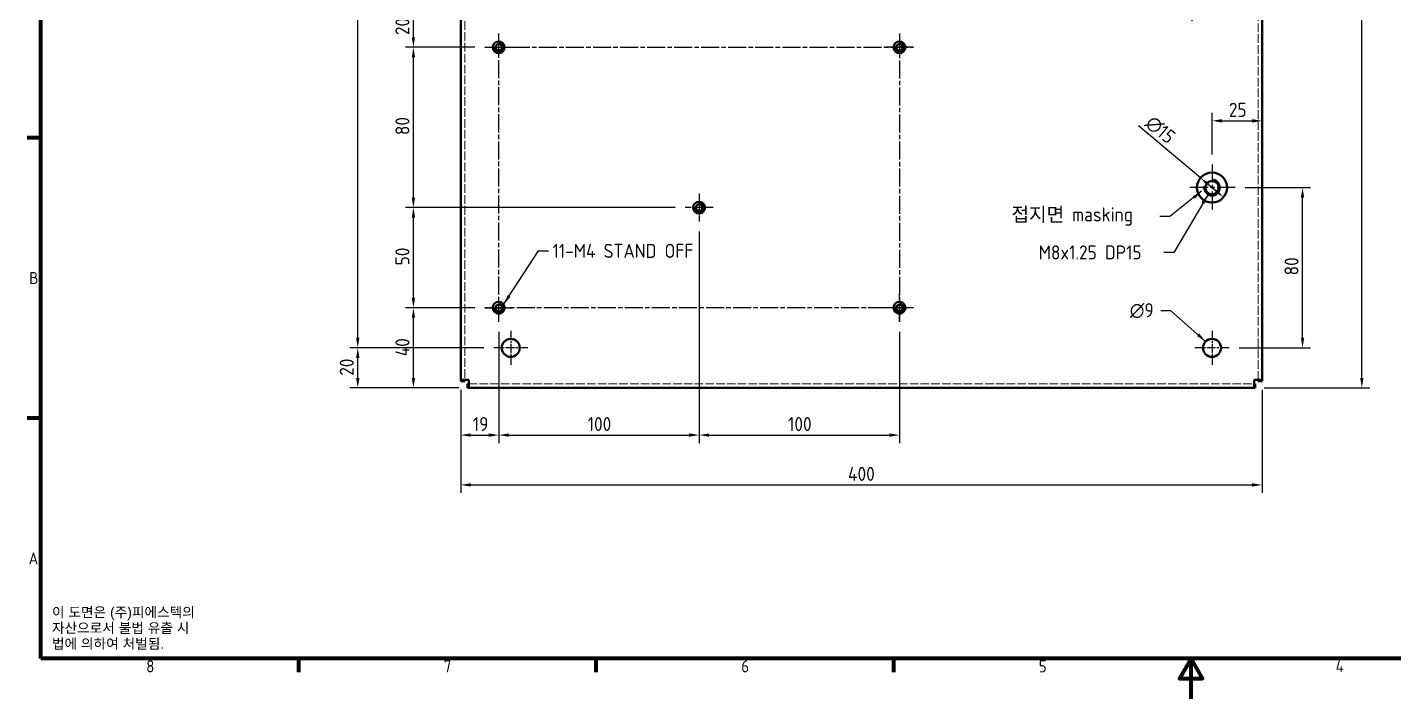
# Model space of a CAD drawing. Header units: millimetres. Extents: x 0 to 1188, y 0 to 840.
# Drawn here: x 13 to 695, y 0 to 335 of the extents above; entities that cross this region are included whole.
import ezdxf

# ---------------------------------------------------------------- set-up
doc = ezdxf.new("R2010")
doc.units = ezdxf.units.MM
doc.header["$LTSCALE"] = 2
doc.linetypes.add('CHAIN', pattern=[0.3543, 0.2362, -0.0295, 0.0591, -0.0295])
doc.linetypes.add('DASHED', pattern=[0.2067, 0.1654, -0.0413])
doc.layers.get('0').update_dxf_attribs({"color": 3, "lineweight": 25})
for name, color, linetype, lineweight in [('가려진 것(ISO)', 2, 'DASHED', 18), ('가시적인 것(ISO)', 3, 'Continuous', 40), ('가시적인 좁은 것(ISO)', 3, 'Continuous', 35), ('경계(ISO)', 7, 'Continuous', 70), ('기호(ISO)', 5, 'Continuous', 25), ('중심 표식(ISO)', 1, 'Continuous', 25), ('중심선(ISO)', 1, 'Continuous', 25), ('치수(ISO)', 7, 'Continuous', 25)]:
    doc.layers.add(name, color=color, linetype=linetype, lineweight=lineweight)
doc.styles.add('문자 텍스트_M2B', font='isocp.shx')
doc.styles.add('문자 텍스트_PSTEK_POSCO', font='isocp.shx')
doc.styles.add('치수 텍스트_PSTEK_POSCO', font='isocp.shx')
doc.dimstyles.new('치수_PSTEK_POSCO', dxfattribs={"dimscale": 2, "dimtxt": 3.5, "dimasz": 2.5, "dimexe": 2, "dimexo": 2.5, "dimgap": 1, "dimtad": 1, "dimrnd": 1e-08, "dimdsep": 46, "dimtxsty": '치수 텍스트_PSTEK_POSCO', "dimcen": 0.09, "dimdle": 10, "dimclrd": 7, "dimclre": 7, "dimclrt": 2, "dimadec": 1, "dimazin": 2, "dimtfac": 1, "dimtmove": 0, "dimatfit": 3, "dimfxl": 0, "dimtolj": 1, "dimlwd": -1, "dimlwe": -1, "dimarcsym": 0})
doc.dimstyles.new('치수_PSTEK_POSCO$7', dxfattribs={"dimscale": 2, "dimtxt": 3.5, "dimasz": 2.5, "dimexe": 2, "dimexo": 2.5, "dimgap": 1, "dimtad": 1, "dimrnd": 1e-08, "dimdsep": 46, "dimtxsty": '치수 텍스트_PSTEK_POSCO', "dimcen": 0.09, "dimdle": 10, "dimclrd": 7, "dimclre": 7, "dimclrt": 2, "dimadec": 1, "dimazin": 2, "dimtfac": 1, "dimtmove": 0, "dimatfit": 3, "dimfxl": 0, "dimtolj": 1, "dimlwd": -1, "dimlwe": -1, "dimarcsym": 0})

# ---------------------------------------------------------------- blocks, each defined once
blk = doc.blocks.new('경계 Default Border')
at = {"layer": '경계(ISO)'}
for p, q in [((10, 140), (6.6, 140)), ((10, 70), (6.6, 70)), ((74.25, 10), (74.25, 6.6)), ((148.5, 10), (148.5, 6.6)), ((222.75, 10), (222.75, 6.6))]:
    blk.add_line(p, q, dxfattribs=at)
at = {"layer": '경계(ISO)', "flags": 128}
for points in [[(10, 10), (10, 410), (584, 410), (584, 10), (10, 10)], [(297, 0), (297, 10), (294.11, 5), (299.89, 5), (297, 10)]]:
    blk.add_lwpolyline(points, dxfattribs=at)
at = {"layer": '경계(ISO)', "color": 2, "char_height": 3, "attachment_point": 7, "style": '문자 텍스트_M2B'}
for s, insert in [('B', (7.08, 103.47)), ('A', (6.91, 33.49)), ('8', (36.27, 6.57)), ('7', (110.52, 6.59)), ('6', (184.77, 6.57)), ('5', (259.02, 6.57)), ('4', (333.1, 6.6))]:
    blk.add_mtext(s, dxfattribs=dict(at, insert=insert))
blk = doc.blocks.new('*D22')
at = {"layer": 'Defpoints', "color": 0, "transparency": 16777216}
for p in [(205.9, 195.11), (241.54, 195.11), (233.49, 155.11)]:
    blk.add_point(p, dxfattribs=at)
at = {"layer": '치수(ISO)', "color": 7, "transparency": 16777216}
for p, q in [((236.54, 195.11), (201.9, 195.11)), ((205.9, 160.11), (205.9, 190.11)), ((228.49, 155.11), (201.9, 155.11))]:
    blk.add_line(p, q, dxfattribs=at)
for points in [[(205.07, 190.11), (206.73, 190.11), (205.9, 195.11)], [(205.07, 160.11), (206.73, 160.11), (205.9, 155.11)]]:
    blk.add_solid(points, dxfattribs=at)
at = {"layer": '치수(ISO)', "color": 2, "transparency": 16777216, "insert": (200.4, 170.89), "char_height": 7, "attachment_point": 4, "rotation": 90, "style": '치수 텍스트_PSTEK_POSCO'}
blk.add_mtext('\\A1;40', dxfattribs=at)
blk = doc.blocks.new('*D26')
at = {"layer": 'Defpoints', "color": 0, "transparency": 16777216}
for p in [(205.9, 345.11), (241.54, 345.11), (241.54, 325.11)]:
    blk.add_point(p, dxfattribs=at)
at = {"layer": '치수(ISO)', "color": 7, "transparency": 16777216}
for p, q in [((236.54, 345.11), (201.9, 345.11)), ((205.9, 330.11), (205.9, 340.11)), ((236.54, 325.11), (201.9, 325.11))]:
    blk.add_line(p, q, dxfattribs=at)
for points in [[(205.07, 340.11), (206.73, 340.11), (205.9, 345.11)], [(205.07, 330.11), (206.73, 330.11), (205.9, 325.11)]]:
    blk.add_solid(points, dxfattribs=at)
at = {"layer": '치수(ISO)', "color": 2, "transparency": 16777216, "insert": (200.4, 331.19), "char_height": 7, "attachment_point": 4, "rotation": 90, "style": '치수 텍스트_PSTEK_POSCO'}
blk.add_mtext('\\A1;20', dxfattribs=at)
blk = doc.blocks.new('*D27')
at = {"layer": 'Defpoints', "color": 0, "transparency": 16777216}
for p in [(205.9, 325.11), (241.54, 325.11), (341.54, 245.11)]:
    blk.add_point(p, dxfattribs=at)
at = {"layer": '치수(ISO)', "color": 7, "transparency": 16777216}
for p, q in [((236.54, 325.11), (201.9, 325.11)), ((205.9, 250.11), (205.9, 320.11)), ((336.54, 245.11), (201.9, 245.11))]:
    blk.add_line(p, q, dxfattribs=at)
for points in [[(205.07, 320.11), (206.73, 320.11), (205.9, 325.11)], [(205.07, 250.11), (206.73, 250.11), (205.9, 245.11)]]:
    blk.add_solid(points, dxfattribs=at)
at = {"layer": '치수(ISO)', "color": 2, "transparency": 16777216, "insert": (200.4, 281.28), "char_height": 7, "attachment_point": 4, "rotation": 90, "style": '치수 텍스트_PSTEK_POSCO'}
blk.add_mtext('\\A1;80', dxfattribs=at)
blk = doc.blocks.new('*D28')
at = {"layer": 'Defpoints', "color": 0, "transparency": 16777216}
for p in [(205.9, 245.11), (341.54, 245.11), (241.54, 195.11)]:
    blk.add_point(p, dxfattribs=at)
at = {"layer": '치수(ISO)', "color": 7, "transparency": 16777216}
for p, q in [((336.54, 245.11), (201.9, 245.11)), ((205.9, 200.11), (205.9, 240.11)), ((236.54, 195.11), (201.9, 195.11))]:
    blk.add_line(p, q, dxfattribs=at)
for points in [[(205.07, 240.11), (206.73, 240.11), (205.9, 245.11)], [(205.07, 200.11), (206.73, 200.11), (205.9, 195.11)]]:
    blk.add_solid(points, dxfattribs=at)
at = {"layer": '치수(ISO)', "color": 2, "transparency": 16777216, "insert": (200.4, 216.28), "char_height": 7, "attachment_point": 4, "rotation": 90, "style": '치수 텍스트_PSTEK_POSCO'}
blk.add_mtext('\\A1;50', dxfattribs=at)
blk = doc.blocks.new('*D36')
at = {"layer": 'Defpoints', "color": 0, "transparency": 16777216}
for p in [(248.49, 188.16), (229.49, 159.11), (248.49, 131.57)]:
    blk.add_point(p, dxfattribs=at)
at = {"layer": '치수(ISO)', "color": 7, "transparency": 16777216}
for p, q in [((248.49, 183.16), (248.49, 127.57)), ((229.49, 154.11), (229.49, 127.57)), ((234.49, 131.57), (243.49, 131.57))]:
    blk.add_line(p, q, dxfattribs=at)
for points in [[(234.49, 132.4), (234.49, 130.73), (229.49, 131.57)], [(243.49, 132.4), (243.49, 130.73), (248.49, 131.57)]]:
    blk.add_solid(points, dxfattribs=at)
at = {"layer": '치수(ISO)', "color": 2, "transparency": 16777216, "insert": (235.56, 137.07), "char_height": 7, "attachment_point": 4, "style": '치수 텍스트_PSTEK_POSCO'}
blk.add_mtext('\\A1;19', dxfattribs=at)
blk = doc.blocks.new('*D37')
at = {"layer": 'Defpoints', "color": 0, "transparency": 16777216}
for p in [(348.49, 238.16), (248.49, 188.16), (348.49, 131.57)]:
    blk.add_point(p, dxfattribs=at)
at = {"layer": '치수(ISO)', "color": 7, "transparency": 16777216}
for p, q in [((348.49, 233.16), (348.49, 127.57)), ((248.49, 183.16), (248.49, 127.57)), ((253.49, 131.57), (343.49, 131.57))]:
    blk.add_line(p, q, dxfattribs=at)
for points in [[(253.49, 132.4), (253.49, 130.73), (248.49, 131.57)], [(343.49, 132.4), (343.49, 130.73), (348.49, 131.57)]]:
    blk.add_solid(points, dxfattribs=at)
at = {"layer": '치수(ISO)', "color": 2, "transparency": 16777216, "insert": (292.9, 137.07), "char_height": 7, "attachment_point": 4, "style": '치수 텍스트_PSTEK_POSCO'}
blk.add_mtext('\\A1;100', dxfattribs=at)
blk = doc.blocks.new('*D38')
at = {"layer": 'Defpoints', "color": 0, "transparency": 16777216}
for p in [(348.49, 238.16), (448.49, 188.16), (448.49, 131.57)]:
    blk.add_point(p, dxfattribs=at)
at = {"layer": '치수(ISO)', "color": 7, "transparency": 16777216}
for p, q in [((348.49, 233.16), (348.49, 127.57)), ((448.49, 183.16), (448.49, 127.57)), ((353.49, 131.57), (443.49, 131.57))]:
    blk.add_line(p, q, dxfattribs=at)
for points in [[(353.49, 132.4), (353.49, 130.73), (348.49, 131.57)], [(443.49, 132.4), (443.49, 130.73), (448.49, 131.57)]]:
    blk.add_solid(points, dxfattribs=at)
at = {"layer": '치수(ISO)', "color": 2, "transparency": 16777216, "insert": (392.9, 137.07), "char_height": 7, "attachment_point": 4, "style": '치수 텍스트_PSTEK_POSCO'}
blk.add_mtext('\\A1;100', dxfattribs=at)
blk = doc.blocks.new('*D48')
at = {"layer": 'Defpoints', "color": 0, "transparency": 16777216}
for p in [(594.49, 355.11), (629.49, 342.11), (629.49, 159.11)]:
    blk.add_point(p, dxfattribs=at)
at = {"layer": '치수(ISO)', "color": 7, "transparency": 16777216}
for p, q in [((594.49, 350.11), (594.49, 338.11)), ((599.49, 342.11), (624.49, 342.11))]:
    blk.add_line(p, q, dxfattribs=at)
for points in [[(599.49, 342.95), (599.49, 341.28), (594.49, 342.11)], [(624.49, 342.95), (624.49, 341.28), (629.49, 342.11)]]:
    blk.add_solid(points, dxfattribs=at)
at = {"layer": '치수(ISO)', "color": 2, "transparency": 16777216, "insert": (608.01, 347.61), "char_height": 7, "attachment_point": 4, "style": '치수 텍스트_PSTEK_POSCO'}
blk.add_mtext('\\A1;35', dxfattribs=at)
blk = doc.blocks.new('*D49')
at = {"layer": 'Defpoints', "color": 0, "transparency": 16777216}
for p in [(178.12, 175.11), (245.99, 175.11), (233.49, 155.11)]:
    blk.add_point(p, dxfattribs=at)
at = {"layer": '치수(ISO)', "color": 7, "transparency": 16777216}
for p, q in [((240.99, 175.11), (174.12, 175.11)), ((178.12, 160.11), (178.12, 170.11)), ((228.49, 155.11), (174.12, 155.11))]:
    blk.add_line(p, q, dxfattribs=at)
for points in [[(177.29, 170.11), (178.96, 170.11), (178.12, 175.11)], [(177.29, 160.11), (178.96, 160.11), (178.12, 155.11)]]:
    blk.add_solid(points, dxfattribs=at)
at = {"layer": '치수(ISO)', "color": 2, "transparency": 16777216, "insert": (172.62, 161.15), "char_height": 7, "attachment_point": 4, "rotation": 90, "style": '치수 텍스트_PSTEK_POSCO'}
blk.add_mtext('\\A1;20', dxfattribs=at)
blk = doc.blocks.new('*D51')
at = {"layer": 'Defpoints', "color": 0, "transparency": 16777216}
for p in [(178.12, 615.11), (245.99, 615.11), (245.99, 175.11)]:
    blk.add_point(p, dxfattribs=at)
at = {"layer": '치수(ISO)', "color": 7, "transparency": 16777216}
for p, q in [((240.99, 615.11), (174.12, 615.11)), ((178.12, 180.11), (178.12, 610.11)), ((240.99, 175.11), (174.12, 175.11))]:
    blk.add_line(p, q, dxfattribs=at)
for points in [[(177.29, 610.11), (178.96, 610.11), (178.12, 615.11)], [(177.29, 180.11), (178.96, 180.11), (178.12, 175.11)]]:
    blk.add_solid(points, dxfattribs=at)
at = {"layer": '치수(ISO)', "color": 2, "transparency": 16777216, "insert": (172.62, 388.13), "char_height": 7, "attachment_point": 4, "rotation": 90, "style": '치수 텍스트_PSTEK_POSCO'}
blk.add_mtext('\\A1;440', dxfattribs=at)
blk = doc.blocks.new('*D52')
at = {"layer": 'Defpoints', "color": 0, "transparency": 16777216}
for p in [(229.49, 159.11), (629.49, 159.11), (629.49, 106.69)]:
    blk.add_point(p, dxfattribs=at)
at = {"layer": '치수(ISO)', "color": 7, "transparency": 16777216}
for p, q in [((229.49, 154.11), (229.49, 102.69)), ((629.49, 154.11), (629.49, 102.69)), ((234.49, 106.69), (624.49, 106.69))]:
    blk.add_line(p, q, dxfattribs=at)
for points in [[(234.49, 107.53), (234.49, 105.86), (229.49, 106.69)], [(624.49, 107.53), (624.49, 105.86), (629.49, 106.69)]]:
    blk.add_solid(points, dxfattribs=at)
at = {"layer": '치수(ISO)', "color": 2, "transparency": 16777216, "insert": (422.83, 112.19), "char_height": 7, "attachment_point": 4, "style": '치수 텍스트_PSTEK_POSCO'}
blk.add_mtext('\\A1;400', dxfattribs=at)
blk = doc.blocks.new('*D53')
at = {"layer": 'Defpoints', "color": 0, "transparency": 16777216}
for p in [(625.49, 635.11), (679.27, 635.11), (625.49, 155.11)]:
    blk.add_point(p, dxfattribs=at)
at = {"layer": '치수(ISO)', "color": 7, "transparency": 16777216}
for p, q in [((630.49, 635.11), (683.27, 635.11)), ((679.27, 160.11), (679.27, 630.11)), ((630.49, 155.11), (683.27, 155.11))]:
    blk.add_line(p, q, dxfattribs=at)
for points in [[(678.44, 630.11), (680.11, 630.11), (679.27, 635.11)], [(678.44, 160.11), (680.11, 160.11), (679.27, 155.11)]]:
    blk.add_solid(points, dxfattribs=at)
at = {"layer": '치수(ISO)', "color": 2, "transparency": 16777216, "insert": (673.77, 388.46), "char_height": 7, "attachment_point": 4, "rotation": 90, "style": '치수 텍스트_PSTEK_POSCO'}
blk.add_mtext('\\A1;480', dxfattribs=at)
blk = doc.blocks.new('*D60')
at = {"layer": 'Defpoints', "color": 0, "transparency": 16777216}
for p in [(615.99, 255.11), (649.67, 255.11), (612.99, 175.11)]:
    blk.add_point(p, dxfattribs=at)
at = {"layer": '치수(ISO)', "color": 7, "transparency": 16777216}
for p, q in [((620.99, 255.11), (653.67, 255.11)), ((649.67, 180.11), (649.67, 250.11)), ((617.99, 175.11), (653.67, 175.11))]:
    blk.add_line(p, q, dxfattribs=at)
for points in [[(648.83, 250.11), (650.5, 250.11), (649.67, 255.11)], [(648.83, 180.11), (650.5, 180.11), (649.67, 175.11)]]:
    blk.add_solid(points, dxfattribs=at)
at = {"layer": '치수(ISO)', "color": 2, "transparency": 16777216, "insert": (644.17, 211.26), "char_height": 7, "attachment_point": 4, "rotation": 90, "style": '치수 텍스트_PSTEK_POSCO'}
blk.add_mtext('\\A1;80', dxfattribs=at)
blk = doc.blocks.new('*D61')
at = {"layer": 'Defpoints', "color": 0, "transparency": 16777216}
for p in [(629.49, 288.41), (629.49, 288.41), (604.49, 266.61)]:
    blk.add_point(p, dxfattribs=at)
at = {"layer": '치수(ISO)', "color": 7, "transparency": 16777216}
for p, q in [((604.49, 271.61), (604.49, 292.41)), ((609.49, 288.41), (624.49, 288.41))]:
    blk.add_line(p, q, dxfattribs=at)
for points in [[(609.49, 289.24), (609.49, 287.57), (604.49, 288.41)], [(624.49, 289.24), (624.49, 287.57), (629.49, 288.41)]]:
    blk.add_solid(points, dxfattribs=at)
at = {"layer": '치수(ISO)', "color": 2, "transparency": 16777216, "insert": (612.9, 293.91), "char_height": 7, "attachment_point": 4, "style": '치수 텍스트_PSTEK_POSCO'}
blk.add_mtext('\\A1;25', dxfattribs=at)
blk = doc.blocks.new('*D62')
at = {"layer": 'Defpoints', "color": 0, "transparency": 16777216}
for p in [(598.74, 259.93), (610.23, 250.29)]:
    blk.add_point(p, dxfattribs=at)
at = {"layer": '치수(ISO)', "color": 7, "transparency": 16777216}
for p, q in [((598.74, 259.93), (567.73, 285.95)), ((606.4, 253.51), (602.57, 256.72))]:
    blk.add_line(p, q, dxfattribs=at)
for points in [[(603.11, 257.36), (602.03, 256.08), (598.74, 259.93)], [(606.94, 254.14), (605.86, 252.87), (610.23, 250.29)]]:
    blk.add_solid(points, dxfattribs=at)
at = {"layer": '치수(ISO)', "color": 2, "transparency": 16777216, "insert": (572.8, 288.88), "char_height": 7, "attachment_point": 4, "rotation": 320.00024, "style": '치수 텍스트_PSTEK_POSCO'}
blk.add_mtext('\\A1;∅15', dxfattribs=at)

msp = doc.modelspace()

# ---------------------------------------------------------------- linework, layer by layer
at = {"layer": '가려진 것(ISO)', "ltscale": 13.123578}
for p, q in [((231.4854, 631.1127), (231.4854, 159.1127)), ((627.4854, 159.1127), (627.4854, 631.1127))]:
    msp.add_line(p, q, dxfattribs=at)
at = {"layer": '가려진 것(ISO)', "ltscale": 12.989509}
msp.add_line((233.4854, 157.1127), (625.4854, 157.1127), dxfattribs=at)
at = {"layer": '가시적인 것(ISO)'}
for p, q in [((229.4854, 159.1127), (229.4854, 631.1127)), ((629.4854, 631.1127), (629.4854, 159.1127)), ((229.4854, 159.1127), (233.4854, 159.1127)), ((229.4854, 159.1127), (229.4854, 158.5269)), ((231.4854, 158.5269), (229.4854, 158.5269)), ((231.4854, 159.1127), (231.4854, 158.5269)), ((233.4854, 157.1127), (232.8996, 157.1127)), ((232.8996, 157.1127), (232.8996, 155.1127)), ((233.4854, 159.1127), (233.4854, 155.1127)), ((625.4854, 159.1127), (629.4854, 159.1127)), ((625.4854, 155.1127), (625.4854, 159.1127)), ((625.4854, 157.1127), (626.0712, 157.1127)), ((626.0712, 157.1127), (626.0712, 155.1127)), ((627.4854, 159.1127), (627.4854, 158.5269)), ((627.4854, 158.5269), (629.4854, 158.5269)), ((629.4854, 158.5269), (629.4854, 159.1127)), ((232.8996, 155.1127), (233.4854, 155.1127)), ((625.4854, 155.1127), (233.4854, 155.1127)), ((625.4854, 155.1127), (626.0712, 155.1127))]:
    msp.add_line(p, q, dxfattribs=at)
for centre, radius in [((248.4854, 325.1127), 2.95), ((448.4854, 325.1127), 2.95), ((248.4854, 325.1127), 1.621), ((448.4854, 325.1127), 1.621), ((604.4854, 255.1127), 7.5), ((604.4854, 255.1127), 3.3235), ((348.4854, 245.1127), 2.95), ((348.4854, 245.1127), 1.621), ((248.4854, 195.1127), 2.95), ((448.4854, 195.1127), 2.95), ((248.4854, 195.1127), 1.621), ((448.4854, 195.1127), 1.621), ((254.4854, 175.1127), 4.5), ((604.4854, 175.1127), 4.5)]:
    msp.add_circle(centre, radius, dxfattribs=at)
at = {"layer": '가시적인 좁은 것(ISO)'}
for centre, radius in [((248.4854, 325.1127), 2), ((448.4854, 325.1127), 2), ((604.4854, 255.1127), 4), ((348.4854, 245.1127), 2), ((248.4854, 195.1127), 2), ((448.4854, 195.1127), 2)]:
    msp.add_arc(centre, radius, 170, 80, dxfattribs=at)
at = {"layer": '중심 표식(ISO)', "linetype": 'CHAIN', "ltscale": 7.722792}
for p, q in [((241.5354, 325.1127), (255.4354, 325.1127)), ((455.4354, 325.1127), (441.5354, 325.1127)), ((348.4854, 252.0627), (348.4854, 238.1627)), ((355.4354, 245.1127), (341.5354, 245.1127)), ((448.4854, 188.1627), (448.4854, 202.0627)), ((241.5354, 195.1127), (255.4354, 195.1127)), ((455.4354, 195.1127), (441.5354, 195.1127))]:
    msp.add_line(p, q, dxfattribs=at)
at = {"layer": '중심 표식(ISO)', "linetype": 'CHAIN', "ltscale": 19.051651}
for p, q in [((604.4854, 266.6127), (604.4854, 243.6127)), ((615.9854, 255.1127), (592.9854, 255.1127))]:
    msp.add_line(p, q, dxfattribs=at)
at = {"layer": '중심 표식(ISO)', "linetype": 'CHAIN', "ltscale": 9.445163}
for p, q in [((254.4854, 183.6127), (254.4854, 166.6127)), ((604.4854, 183.6127), (604.4854, 166.6127)), ((262.9854, 175.1127), (245.9854, 175.1127)), ((612.9854, 175.1127), (595.9854, 175.1127))]:
    msp.add_line(p, q, dxfattribs=at)
at = {"layer": '중심선(ISO)', "linetype": 'CHAIN', "ltscale": 19.051651}
for p, q in [((248.4854, 188.1627), (248.4854, 332.0627)), ((448.4854, 332.0627), (448.4854, 188.1627)), ((241.5354, 325.1127), (455.4354, 325.1127)), ((455.4354, 195.1127), (241.5354, 195.1127))]:
    msp.add_line(p, q, dxfattribs=at)

# ---------------------------------------------------------------- block references
at = {"xscale": 2, "yscale": 2, "zscale": 2}
msp.add_blockref('경계 Default Border', (0, 0), dxfattribs=at)

# ---------------------------------------------------------------- texts
at = {"layer": '기호(ISO)', "color": 2, "char_height": 7, "attachment_point": 4, "style": '치수 텍스트_PSTEK_POSCO'}
for s, insert, width in [('{\\fISOCP|b0|i0;\\H7.0000;접지면 masking}', (504.3532, 240.6423), 72.094159), ('{\\fISOCP|b0|i0;\\H7.0000;11-M4 STAND OFF}', (275.3702, 223.5086), 81.68891)]:
    msp.add_mtext(s, dxfattribs=dict(at, insert=insert, width=width))
at = {"layer": '기호(ISO)', "color": 2, "attachment_point": 4}
for s, insert, char_height, width, line_spacing_factor, style in [('{M8x1.25 DP15}', (517.9635, 222.7293), 7, 60.503693, 0.6125, '치수 텍스트_PSTEK_POSCO'), ('{\\fAIGDT|b0|i0;\\H7.0000;n\\fisocp|b0|i0;\\H7.0000;9}', (563.4824, 193.655), 7, 13.425675, 0.6125, '치수 텍스트_PSTEK_POSCO'), ('{\\fArial|b0|i0;\\H5.0000;이 도면은 (주)피에스텍의\\P자산으로서 불법 유출 시 \\P법에 의하여 처벌됨.}', (25.5102, 35.0293), 5, 78.612207, 0.944221, '문자 텍스트_PSTEK_POSCO')]:
    msp.add_mtext(s, dxfattribs=dict(at, insert=insert, char_height=char_height, width=width, line_spacing_factor=line_spacing_factor, style=style))

# ---------------------------------------------------------------- dimensions: what is measured, and where the dimension line sits
at = {"layer": '치수(ISO)', "color": 7}
for base, p1, p2, angle, override, picture, middle in [((679.2748, 635.1127), (625.4854, 155.1127), (625.4854, 635.1127), 90, {"dimdec": 2, "dimtp": 0, "dimtm": 0, "dimtdec": 2, "dimtofl": 0, "dimatfit": 1}, '*D53', (679.2748, 395.1127)), ((178.1217, 615.1127), (245.9854, 175.1127), (245.9854, 615.1127), 90, {"dimdec": 2, "dimtp": 0, "dimtm": 0, "dimtdec": 2, "dimtofl": 0, "dimatfit": 1}, '*D51', (178.1217, 395.1327)), ((629.4854, 342.1127), (594.4854, 355.1127), (629.4854, 159.1127), 180, {"dimdec": 2, "dimse2": 1, "dimtp": 0, "dimtm": 0, "dimtdec": 2, "dimtofl": 0, "dimatfit": 1}, '*D48', (612.0054, 342.1127)), ((205.8992, 345.1127), (241.5354, 325.1127), (241.5354, 345.1127), 90, {"dimdec": 2, "dimtp": 0, "dimtm": 0, "dimtdec": 2, "dimtofl": 0, "dimatfit": 1}, '*D26', (205.8992, 335.1327)), ((205.8992, 325.1127), (341.5354, 245.1127), (241.5354, 325.1127), 90, {"dimdec": 2, "dimtp": 0, "dimtm": 0, "dimtdec": 2, "dimtofl": 0, "dimatfit": 1}, '*D27', (205.8992, 285.1327)), ((629.4854, 288.4056), (604.4854, 266.6127), (629.4854, 288.4056), 180, {"dimdec": 2, "dimse2": 1, "dimtp": 0, "dimtm": 0, "dimtdec": 2, "dimtofl": 0, "dimatfit": 1}, '*D61', (616.9854, 288.4056)), ((649.6652, 255.1127), (612.9854, 175.1127), (615.9854, 255.1127), 90, {"dimdec": 2, "dimtp": 0, "dimtm": 0, "dimtdec": 2, "dimtofl": 0, "dimatfit": 1}, '*D60', (649.6652, 215.1127)), ((205.8992, 245.1127), (241.5354, 195.1127), (341.5354, 245.1127), 90, {"dimdec": 2, "dimtp": 0, "dimtm": 0, "dimtdec": 2, "dimtofl": 0, "dimatfit": 1}, '*D28', (205.8992, 220.1327)), ((348.4854, 131.5659), (248.4854, 188.1627), (348.4854, 238.1627), 180, {"dimdec": 2, "dimtp": 0, "dimtm": 0, "dimtdec": 2, "dimtofl": 0, "dimatfit": 1}, '*D37', (298.5054, 131.5659)), ((448.4854, 131.5659), (348.4854, 238.1627), (448.4854, 188.1627), 180, {"dimdec": 2, "dimtp": 0, "dimtm": 0, "dimtdec": 2, "dimtofl": 0, "dimatfit": 1}, '*D38', (398.5054, 131.5659)), ((205.8992, 195.1127), (233.4854, 155.1127), (241.5354, 195.1127), 90, {"dimdec": 2, "dimtp": 0, "dimtm": 0, "dimtdec": 2, "dimtofl": 0, "dimatfit": 1}, '*D22', (205.8992, 175.0927)), ((248.4854, 131.5659), (229.4854, 159.1127), (248.4854, 188.1627), 180, {"dimdec": 2, "dimtp": 0, "dimtm": 0, "dimtdec": 2, "dimtofl": 0, "dimatfit": 1}, '*D36', (238.9654, 131.5659)), ((178.1217, 175.1127), (233.4854, 155.1127), (245.9854, 175.1127), 90, {"dimdec": 2, "dimtp": 0, "dimtm": 0, "dimtdec": 2, "dimtofl": 0, "dimatfit": 1}, '*D49', (178.1217, 165.0927))]:
    dim = msp.add_linear_dim(base=base, p1=p1, p2=p2, angle=angle, dimstyle='치수_PSTEK_POSCO', override=override, dxfattribs=at)
    dim.commit()
    dim.dimension.update_dxf_attribs({"geometry": picture, "text_midpoint": middle, "dimtype": 160})
dim = msp.add_diameter_dim_2p(p1=(610.2307, 250.2918), p2=(598.74, 259.9336), dimstyle='치수_PSTEK_POSCO', override={"dimdec": 2, "dimlfac": 1, "dimtp": 0, "dimtm": 0, "dimtdec": 2, "dimatfit": 2}, dxfattribs=at)
dim.commit()
dim.dimension.update_dxf_attribs({"geometry": '*D62', "text_midpoint": (574.2039, 280.5216), "dimtype": 163})
dim = msp.add_linear_dim(base=(629.4854, 106.6939), p1=(229.4854, 159.1127), p2=(629.4854, 159.1127), dimstyle='치수_PSTEK_POSCO', override={"dimdec": 2, "dimtp": 0, "dimtm": 0, "dimtdec": 2, "dimtofl": 0, "dimatfit": 1}, dxfattribs=at)
dim.commit()
dim.dimension.update_dxf_attribs({"geometry": '*D52', "text_midpoint": (429.4854, 106.6939), "dimtype": 160})

# ---------------------------------------------------------------- leaders
at = {"layer": '기호(ISO)', "color": 7, "annotation_type": 0, "has_hookline": 1}
for points, hookline_direction, text_width in [([(599.288, 253.2545), (583.4473, 240.6423), (578.4473, 240.6423)], 1, 66.1757), ([(602.4854, 251.6486), (585.4672, 222.7293), (580.4672, 222.7293)], 1, 52.0899), ([(250.9214, 196.7764), (268.3702, 223.5086), (273.3702, 223.5086)], 0, 79.4001), ([(601.3034, 178.2947), (583.9081, 193.655), (578.9081, 193.655)], 1, 11.9183)]:
    msp.add_leader(points, dimstyle='치수_PSTEK_POSCO$7', override={"dimtad": 0}, dxfattribs=dict(at, hookline_direction=hookline_direction, text_width=text_width))

doc.saveas('drawing.dxf')
